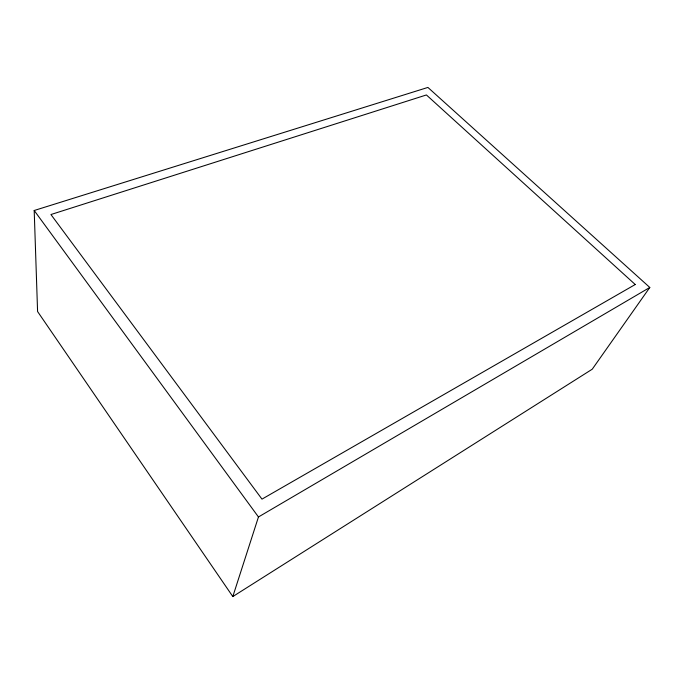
<?xml version="1.0" encoding="UTF-8"?>
<svg xmlns="http://www.w3.org/2000/svg" width="684" height="684" viewBox="0 0 684 684"><rect width="100%" height="100%" fill="white"/><g stroke="black" fill="none" stroke-linecap="round" stroke-linejoin="round"><path stroke-width="1.03" d="M232.816 596.568L258.458 516.967L649.8 287.46L427.91 87.432L34.2 210.501L37.586 311.528L232.816 596.568L592.241 369.206L649.8 287.46M34.2 210.501L258.458 516.967M635.239 284.518L261.981 499.132L50.932 214.528L426.414 94.956L635.239 284.518"/></g></svg>
